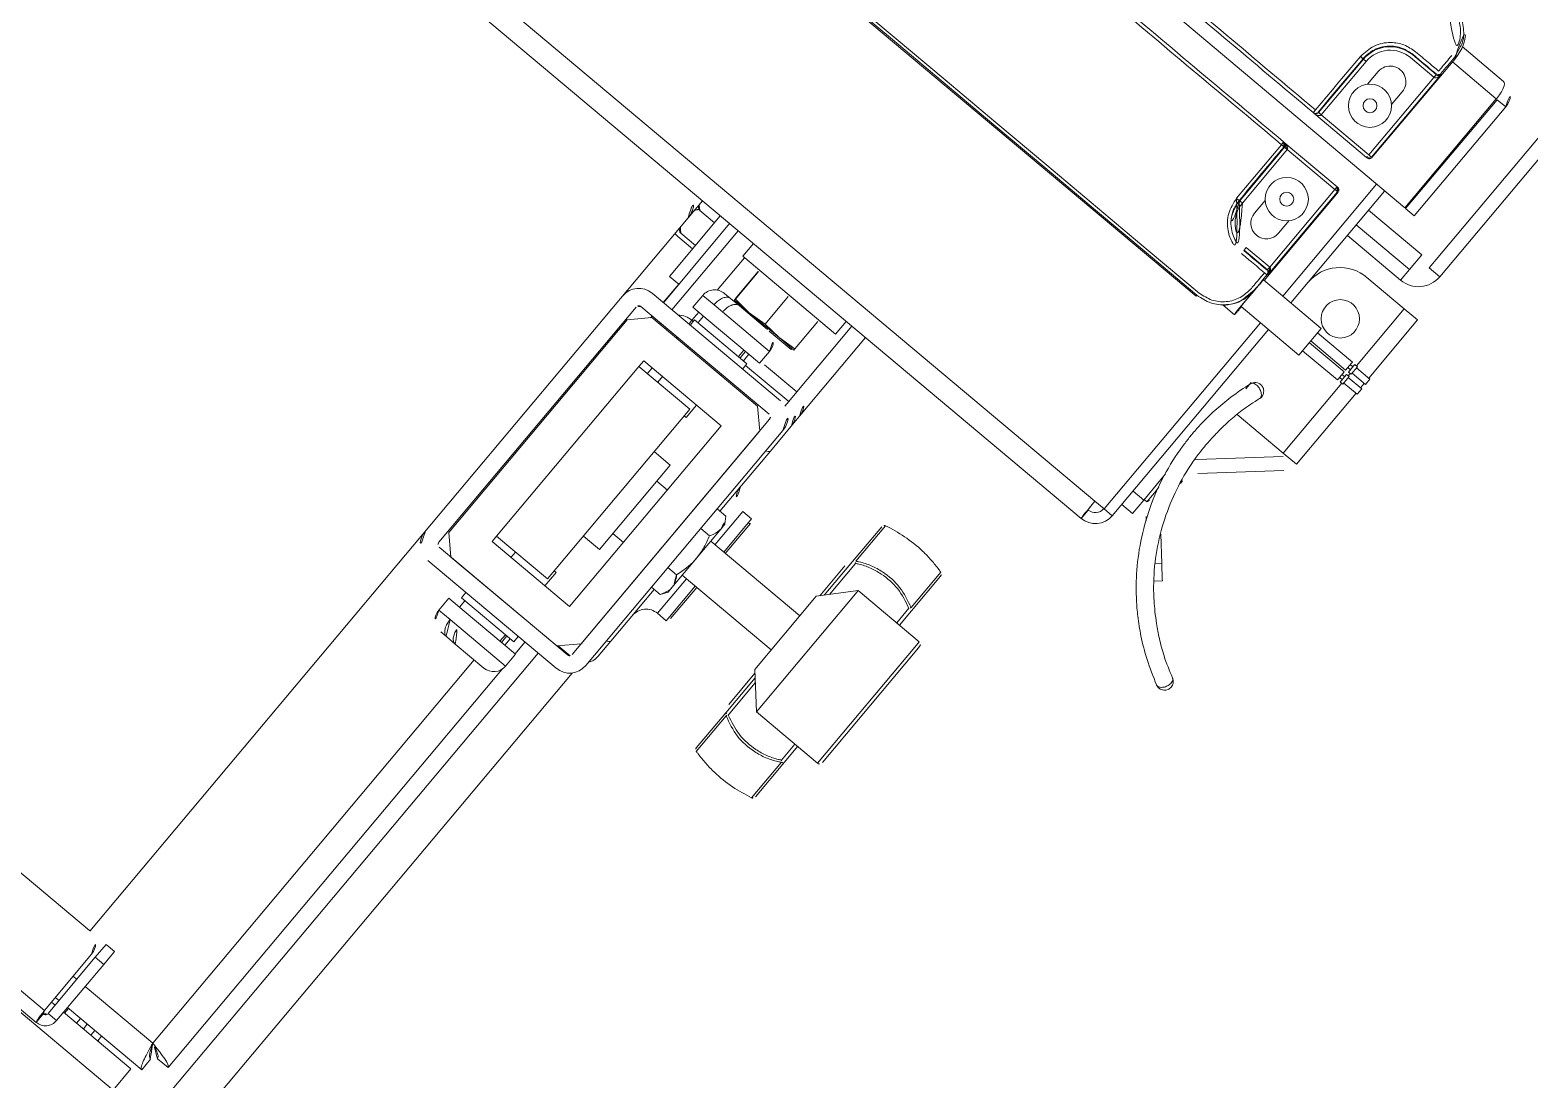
# Model space of a CAD drawing. Header units: metres. Extents: x 822482 to 822767, y 9662202 to 9662512.
# Drawn here: x 822704.9699 to 822705.1849, y 9662406.5909 to 9662406.7413 of the extents above; entities that cross this region are included whole.
import ezdxf

# ---------------------------------------------------------------- set-up
doc = ezdxf.new("R2010")
doc.units = ezdxf.units.M
doc.layers.add('ARQ_NE_EQUIPAMENTOS', color=7, linetype='Continuous')

# ---------------------------------------------------------------- blocks, each defined once
blk = doc.blocks.new('20006_ARQ_1400_3PV$0$QSR-005')
at = {"color": 0, "linetype": 'Continuous', "lineweight": 15}
for p, q in [((0.4194, -0.11948), (0.4194, -0.00556)), ((0.42496, -0.00556), (0.42496, -0.11855)), ((0.43139, -0.03541), (0.43139, -0.03144)), ((0.45717, -0.03144), (0.43139, -0.03144)), ((0.44607, -0.03176), (0.77305, -0.03176)), ((0.44607, -0.03335), (0.44607, -0.03176)), ((0.44399, -0.03385), (0.44557, -0.03385)), ((0.44399, -0.03385), (0.44399, -0.04436)), ((0.44557, -0.03385), (0.44557, -0.04436)), ((0.44628, -0.03385), (0.77284, -0.03385)), ((0.44628, -0.03385), (0.44628, -0.04436)), ((0.43011, -0.03628), (0.44399, -0.03628)), ((0.43011, -0.03628), (0.43011, -0.03826)), ((0.44399, -0.03541), (0.43139, -0.03541)), ((0.43762, -0.03541), (0.43762, -0.03628)), ((0.43888, -0.03541), (0.43888, -0.03628)), ((0.4403, -0.03541), (0.4403, -0.03628)), ((0.44157, -0.03541), (0.44157, -0.03628)), ((0.44382, -0.03541), (0.44382, -0.03628)), ((0.44628, -0.03541), (0.44557, -0.03541)), ((0.44557, -0.03628), (0.44628, -0.03628)), ((0.42742, -0.03896), (0.42742, -0.11347)), ((0.42742, -0.03896), (0.4294, -0.03896)), ((0.43138, -0.04024), (0.43138, -0.11191)), ((0.44399, -0.04024), (0.43138, -0.04024)), ((0.44628, -0.04024), (0.44557, -0.04024)), ((0.44399, -0.04436), (0.44557, -0.04436)), ((0.44399, -0.04675), (0.44399, -0.04436)), ((0.44557, -0.04436), (0.44557, -0.04675)), ((0.44557, -0.04675), (0.44399, -0.04675)), ((0.44857, -0.18015), (0.44857, -0.04674)), ((0.44867, -0.04675), (0.77045, -0.04675)), ((0.42954, -0.11191), (0.43489, -0.11191)), ((0.4365, -0.11191), (0.43489, -0.11191)), ((0.4365, -0.11191), (0.43761, -0.11191)), ((0.42733, -0.11412), (0.42733, -0.11635)), ((0.42733, -0.11412), (0.43611, -0.11412)), ((0.43611, -0.11412), (0.43771, -0.11412)), ((0.43771, -0.11412), (0.43982, -0.11412)), ((0.43982, -0.11635), (0.43982, -0.11412)), ((0.42733, -0.11635), (0.43695, -0.11635)), ((0.42742, -0.11635), (0.42742, -0.11855)), ((0.42867, -0.11755), (0.42867, -0.11855)), ((0.42867, -0.11755), (0.43848, -0.11755)), ((0.42934, -0.11635), (0.42934, -0.11755)), ((0.42996, -0.11755), (0.42996, -0.11635)), ((0.43025, -0.11755), (0.43025, -0.11635)), ((0.43695, -0.11635), (0.43982, -0.11635)), ((0.43782, -0.11755), (0.43782, -0.11635)), ((0.43848, -0.11855), (0.43848, -0.11755)), ((0.42158, -0.11855), (0.44557, -0.11855)), ((0.3882, -0.12232), (0.3882, -0.12897)), ((0.39854, -0.12897), (0.39854, -0.12232)), ((0.41858, -0.16555), (0.41858, -0.12155)), ((0.42358, -0.12105), (0.42108, -0.12355)), ((0.42108, -0.16555), (0.42108, -0.12155)), ((0.42122, -0.1212), (0.42343, -0.1212)), ((0.42158, -0.12105), (0.44557, -0.12105)), ((0.42358, -0.12105), (0.44337, -0.12105)), ((0.44587, -0.12355), (0.44337, -0.12105)), ((0.44607, -0.12155), (0.44607, -0.16555)), ((0.38787, -0.12928), (0.38787, -0.12278)), ((0.39887, -0.12278), (0.39887, -0.12928)), ((0.41806, -0.12657), (0.41806, -0.12374)), ((0.42108, -0.16335), (0.42108, -0.12355)), ((0.44587, -0.12355), (0.44587, -0.16335)), ((0.41806, -0.13622), (0.41806, -0.12657)), ((0.42578, -0.16035), (0.42578, -0.12655)), ((0.42578, -0.12655), (0.44028, -0.12655)), ((0.4304, -0.12655), (0.4304, -0.12905)), ((0.43675, -0.12755), (0.43675, -0.12655)), ((0.44028, -0.12655), (0.44028, -0.12755)), ((0.43076, -0.1593), (0.43076, -0.12755)), ((0.43076, -0.12755), (0.44028, -0.12755)), ((0.44028, -0.1593), (0.44028, -0.12755)), ((0.38787, -0.1322), (0.38787, -0.12928)), ((0.38837, -0.12924), (0.38837, -0.1322)), ((0.39837, -0.13528), (0.39837, -0.12924)), ((0.39887, -0.12928), (0.39887, -0.13583)), ((0.39931, -0.13047), (0.39931, -0.13632)), ((0.4304, -0.12905), (0.43076, -0.12905)), ((0.38366, -0.1538), (0.38366, -0.1327)), ((0.39556, -0.1322), (0.38416, -0.1322)), ((0.38416, -0.15428), (0.38416, -0.1322)), ((0.39966, -0.1367), (0.39556, -0.1322)), ((0.39556, -0.15428), (0.39556, -0.1322)), ((0.41358, -0.14038), (0.41358, -0.13454)), ((0.41552, -0.1339), (0.41387, -0.1339)), ((0.41387, -0.14038), (0.41387, -0.1339)), ((0.41552, -0.14038), (0.41552, -0.1339)), ((0.39966, -0.15002), (0.39966, -0.1367)), ((0.41694, -0.13622), (0.4163, -0.1372)), ((0.4163, -0.1372), (0.4163, -0.13805)), ((0.41694, -0.13622), (0.41858, -0.13622)), ((0.43076, -0.13555), (0.42776, -0.13555)), ((0.42776, -0.15135), (0.42776, -0.13555)), ((0.4163, -0.13805), (0.4163, -0.14355)), ((0.42776, -0.13855), (0.42578, -0.13855)), ((0.4163, -0.14038), (0.39966, -0.14038)), ((0.41694, -0.13988), (0.41858, -0.13988)), ((0.4163, -0.14355), (0.4163, -0.14905)), ((0.39966, -0.14673), (0.4163, -0.14673)), ((0.41358, -0.15231), (0.41358, -0.14673)), ((0.41387, -0.15295), (0.41387, -0.14673)), ((0.41552, -0.15295), (0.41552, -0.14673)), ((0.41694, -0.14722), (0.41858, -0.14722)), ((0.39556, -0.1549), (0.39966, -0.1504)), ((0.39966, -0.1504), (0.39966, -0.15002)), ((0.4163, -0.14905), (0.4163, -0.1499)), ((0.4163, -0.1499), (0.41694, -0.15088)), ((0.42578, -0.14835), (0.42776, -0.14835)), ((0.39837, -0.15762), (0.39837, -0.15182)), ((0.39887, -0.15127), (0.39887, -0.15757)), ((0.39931, -0.15078), (0.39931, -0.15638)), ((0.41694, -0.15088), (0.41858, -0.15088)), ((0.41806, -0.16212), (0.41806, -0.15088)), ((0.42776, -0.15135), (0.43076, -0.15135)), ((0.38366, -0.1544), (0.38366, -0.1538)), ((0.38416, -0.1549), (0.38416, -0.15428)), ((0.39556, -0.1549), (0.39556, -0.15428)), ((0.41387, -0.15295), (0.41552, -0.15295)), ((0.38416, -0.1549), (0.39556, -0.1549)), ((0.38787, -0.15757), (0.38787, -0.1549)), ((0.38837, -0.1549), (0.38837, -0.15762)), ((0.38787, -0.16407), (0.38787, -0.15757)), ((0.3882, -0.15789), (0.3882, -0.16453)), ((0.39854, -0.16453), (0.39854, -0.15789)), ((0.39887, -0.15757), (0.39887, -0.16407)), ((0.4304, -0.15805), (0.4304, -0.16035)), ((0.43076, -0.15805), (0.4304, -0.15805)), ((0.44028, -0.16035), (0.42578, -0.16035)), ((0.43076, -0.1593), (0.44028, -0.1593)), ((0.43675, -0.16035), (0.43675, -0.1593)), ((0.43871, -0.16035), (0.43871, -0.1593)), ((0.44028, -0.1593), (0.44028, -0.16035)), ((0.41806, -0.16679), (0.41806, -0.16212)), ((0.42108, -0.16335), (0.42358, -0.16585)), ((0.44337, -0.16585), (0.44587, -0.16335)), ((0.41806, -0.16862), (0.41806, -0.16679)), ((0.44557, -0.16605), (0.42158, -0.16605)), ((0.44337, -0.16585), (0.42358, -0.16585)), ((0.4304, -0.16585), (0.4304, -0.16605)), ((0.43675, -0.16605), (0.43675, -0.16585)), ((0.43871, -0.16605), (0.43871, -0.16585)), ((0.44188, -0.16585), (0.44188, -0.16605)), ((0.44347, -0.16575), (0.44347, -0.16605)), ((0.4435, -0.16605), (0.4435, -0.16572)), ((0.41806, -0.18333), (0.41806, -0.16862)), ((0.4206, -0.16838), (0.4206, -0.16924)), ((0.4206, -0.16924), (0.4206, -0.17107)), ((0.42867, -0.16924), (0.4206, -0.16924)), ((0.44557, -0.16855), (0.42158, -0.16855)), ((0.42867, -0.16855), (0.42867, -0.16955)), ((0.43848, -0.16955), (0.42867, -0.16955)), ((0.42934, -0.16955), (0.42934, -0.17075)), ((0.42996, -0.16955), (0.42996, -0.17075)), ((0.43025, -0.16955), (0.43025, -0.17075)), ((0.43782, -0.17075), (0.43782, -0.16955)), ((0.43848, -0.16955), (0.43848, -0.16855)), ((0.43871, -0.16924), (0.43848, -0.16924)), ((0.43871, -0.16924), (0.43871, -0.16855)), ((0.43871, -0.17075), (0.43871, -0.16924)), ((0.44188, -0.16855), (0.44188, -0.18333)), ((0.44347, -0.17446), (0.44347, -0.16855)), ((0.4435, -0.172), (0.4435, -0.16855)), ((0.42664, -0.17107), (0.4206, -0.17107)), ((0.4206, -0.17107), (0.4206, -0.18333)), ((0.42733, -0.17075), (0.42733, -0.17298)), ((0.43695, -0.17075), (0.42733, -0.17075)), ((0.43982, -0.17075), (0.43695, -0.17075)), ((0.43982, -0.17298), (0.43982, -0.17075)), ((0.44522, -0.172), (0.44347, -0.172)), ((0.44522, -0.172), (0.44522, -0.18333)), ((0.43611, -0.17298), (0.42733, -0.17298)), ((0.43771, -0.17298), (0.43611, -0.17298)), ((0.43982, -0.17298), (0.43771, -0.17298)), ((0.42478, -0.17559), (0.42755, -0.17536)), ((0.42478, -0.17559), (0.42479, -0.17536)), ((0.42478, -0.17559), (0.42478, -0.18072)), ((0.42755, -0.17536), (0.42479, -0.17536)), ((0.42514, -0.17517), (0.42514, -0.17536)), ((0.42922, -0.17517), (0.42514, -0.17517)), ((0.42755, -0.17536), (0.43032, -0.17559)), ((0.43311, -0.17536), (0.42755, -0.17536)), ((0.43489, -0.17519), (0.42954, -0.17519)), ((0.43032, -0.17559), (0.43311, -0.17536)), ((0.43032, -0.17559), (0.43032, -0.18072)), ((0.43311, -0.17536), (0.43589, -0.17559)), ((0.4359, -0.17536), (0.43311, -0.17536)), ((0.43489, -0.17519), (0.4365, -0.17519)), ((0.43555, -0.17536), (0.43555, -0.17519)), ((0.43589, -0.17559), (0.4359, -0.17536)), ((0.43589, -0.17559), (0.43589, -0.18072)), ((0.43592, -0.17559), (0.43592, -0.18072)), ((0.43761, -0.17519), (0.4365, -0.17519)), ((0.43871, -0.18095), (0.43871, -0.1749)), ((0.44347, -0.17446), (0.44347, -0.18333)), ((0.44797, -0.17713), (0.44522, -0.17713)), ((0.44797, -0.17778), (0.44522, -0.17778)), ((0.44857, -0.18333), (0.44857, -0.18015)), ((0.42168, -0.18095), (0.42168, -0.18333)), ((0.42168, -0.18095), (0.43902, -0.18095)), ((0.42479, -0.18095), (0.42479, -0.18095)), ((0.4359, -0.18095), (0.4359, -0.18095)), ((0.43902, -0.18333), (0.43902, -0.18095)), ((0.44797, -0.18204), (0.44522, -0.18204)), ((0.36305, -0.18397), (0.36393, -0.18319)), ((0.83334, -0.18333), (0.37773, -0.18333)), ((0.37773, -0.18333), (0.37773, -0.18492)), ((0.36542, -0.18521), (0.36473, -0.18583)), ((0.36473, -0.18583), (0.36755, -0.18897)), ((0.37606, -0.18651), (0.37455, -0.18651)), ((0.37455, -0.18651), (0.37455, -0.22133)), ((0.37606, -0.18651), (0.37606, -0.22133)), ((0.3778, -0.18651), (0.37606, -0.18651)), ((0.3778, -0.18651), (0.83327, -0.18651)), ((0.37077, -0.18957), (0.37035, -0.18909)), ((0.37255, -0.18863), (0.37455, -0.18863)), ((0.37255, -0.19113), (0.37255, -0.18863)), ((0.37255, -0.19123), (0.37205, -0.19123)), ((0.37205, -0.19123), (0.37205, -0.19291)), ((0.37255, -0.19113), (0.37255, -0.196)), ((0.37455, -0.19113), (0.37255, -0.19113)), ((0.37205, -0.19394), (0.37205, -0.19291)), ((0.37005, -0.19633), (0.37005, -0.19679)), ((0.36906, -0.19903), (0.35988, -0.20727)), ((0.36122, -0.20876), (0.3704, -0.20051)), ((0.3704, -0.20051), (0.37074, -0.20017)), ((0.35906, -0.22241), (0.35906, -0.20913)), ((0.35906, -0.20913), (0.36155, -0.20913)), ((0.36155, -0.20913), (0.37017, -0.20913)), ((0.36155, -0.20913), (0.36155, -0.22221)), ((0.37156, -0.21273), (0.37156, -0.21393)), ((0.38555, -0.21833), (0.46155, -0.21833)), ((0.38555, -0.21851), (0.38555, -0.21833)), ((0.37966, -0.22133), (0.36885, -0.22133)), ((0.36885, -0.22633), (0.36885, -0.22133)), ((0.38175, -0.21983), (0.37966, -0.21983)), ((0.36135, -0.22241), (0.35885, -0.22241)), ((0.35885, -0.22341), (0.35885, -0.22241)), ((0.35885, -0.22341), (0.36135, -0.22341)), ((0.35906, -0.22425), (0.35906, -0.22341)), ((0.36185, -0.22221), (0.36135, -0.22221)), ((0.36135, -0.22361), (0.36135, -0.22221)), ((0.36185, -0.22221), (0.36185, -0.22242)), ((0.36185, -0.22242), (0.36185, -0.22361)), ((0.36235, -0.22263), (0.36185, -0.22263)), ((0.36185, -0.22319), (0.36235, -0.22319)), ((0.36885, -0.22216), (0.36235, -0.22216)), ((0.36235, -0.22238), (0.36235, -0.22216)), ((0.36235, -0.22366), (0.36235, -0.22238)), ((0.37974, -0.22433), (0.38, -0.22301)), ((0.36135, -0.22425), (0.35885, -0.22425)), ((0.35885, -0.22525), (0.35885, -0.22425)), ((0.35885, -0.22525), (0.36135, -0.22525)), ((0.35906, -0.23613), (0.35906, -0.22525)), ((0.36135, -0.22361), (0.36185, -0.22361)), ((0.36185, -0.22405), (0.36135, -0.22405)), ((0.36135, -0.22545), (0.36135, -0.22405)), ((0.36135, -0.22545), (0.36185, -0.22545)), ((0.36155, -0.22361), (0.36155, -0.22405)), ((0.36155, -0.22545), (0.36155, -0.23613)), ((0.36185, -0.22405), (0.36185, -0.22524)), ((0.36235, -0.22447), (0.36185, -0.22447)), ((0.36185, -0.22503), (0.36235, -0.22503)), ((0.36185, -0.22524), (0.36185, -0.22545)), ((0.36235, -0.22366), (0.36885, -0.22366)), ((0.36885, -0.224), (0.36235, -0.224)), ((0.36235, -0.22528), (0.36235, -0.224)), ((0.36235, -0.2255), (0.36235, -0.22528)), ((0.36235, -0.2255), (0.36885, -0.2255)), ((0.37973, -0.22433), (0.37974, -0.22433)), ((0.36885, -0.22633), (0.37966, -0.22633)), ((0.37455, -0.22633), (0.37455, -0.24724)), ((0.37606, -0.22633), (0.37606, -0.24725)), ((0.37955, -0.24283), (0.37955, -0.22633)), ((0.37965, -0.22734), (0.37974, -0.22724)), ((0.37965, -0.22734), (0.37965, -0.24283)), ((0.37974, -0.22724), (0.37975, -0.2273)), ((0.38024, -0.22774), (0.38017, -0.22782)), ((0.38455, -0.22782), (0.38017, -0.22782)), ((0.38022, -0.22721), (0.38022, -0.22723)), ((0.38455, -0.22774), (0.38455, -0.22782)), ((0.38455, -0.22782), (0.38455, -0.22832)), ((0.38015, -0.22832), (0.38455, -0.22832)), ((0.38015, -0.24283), (0.38015, -0.22832)), ((0.3823, -0.2352), (0.3823, -0.23283)), ((0.3868, -0.23283), (0.3868, -0.2352)), ((0.38906, -0.23283), (0.38906, -0.24283)), ((0.38906, -0.23283), (0.38956, -0.23283)), ((0.38956, -0.24283), (0.38956, -0.23283)), ((0.38956, -0.23283), (0.38965, -0.23283)), ((0.39014, -0.2328), (0.39014, -0.24283)), ((0.36155, -0.23613), (0.35906, -0.23613)), ((0.36155, -0.23613), (0.36855, -0.23613)), ((0.36459, -0.24093), (0.36459, -0.23893)), ((0.36459, -0.23893), (0.37455, -0.23893)), ((0.36259, -0.24293), (0.36059, -0.24293)), ((0.36059, -0.24293), (0.36059, -0.33442)), ((0.36259, -0.24293), (0.36259, -0.33442)), ((0.36459, -0.24364), (0.36459, -0.24093)), ((0.36459, -0.24093), (0.37455, -0.24093)), ((0.37965, -0.24283), (0.37955, -0.24283)), ((0.37968, -0.24283), (0.37965, -0.24283)), ((0.38015, -0.24283), (0.37968, -0.24283)), ((0.38906, -0.24283), (0.38015, -0.24283)), ((0.38015, -0.24329), (0.38015, -0.24283)), ((0.38966, -0.24283), (0.38956, -0.24283)), ((0.37455, -0.24364), (0.36459, -0.24364)), ((0.38015, -0.24333), (0.38005, -0.24333)), ((0.38015, -0.24333), (0.38015, -0.24329)), ((0.38015, -0.24333), (0.39004, -0.24333)), ((0.39016, -0.24333), (0.39004, -0.24333)), ((0.39015, -0.24329), (0.39016, -0.24333)), ((0.36903, -0.24723), (0.36899, -0.26764)), ((0.36903, -0.24723), (0.37062, -0.24724)), ((0.37062, -0.24724), (0.37058, -0.26764)), ((0.37076, -0.26764), (0.37079, -0.24724)), ((0.83422, -0.24806), (0.37079, -0.24724)), ((0.37952, -0.24925), (0.37962, -0.24925)), ((0.38951, -0.24927), (0.37962, -0.24925)), ((0.38951, -0.24927), (0.38962, -0.24927)), ((0.37899, -0.26825), (0.37902, -0.24975)), ((0.37902, -0.24975), (0.37912, -0.24975)), ((0.37912, -0.24975), (0.37909, -0.26524)), ((0.37959, -0.26426), (0.37962, -0.24975)), ((0.37962, -0.24975), (0.38853, -0.24977)), ((0.38853, -0.24977), (0.38851, -0.25977)), ((0.38901, -0.25977), (0.38903, -0.24977)), ((0.38903, -0.24977), (0.38912, -0.24977)), ((0.38175, -0.25975), (0.38176, -0.25739)), ((0.38626, -0.25739), (0.38625, -0.25976)), ((0.3891, -0.25977), (0.38901, -0.25977)), ((0.38399, -0.26427), (0.37961, -0.26426)), ((0.37918, -0.26533), (0.37909, -0.26524)), ((0.37961, -0.26476), (0.38399, -0.26477)), ((0.37961, -0.26476), (0.37968, -0.26484)), ((0.38399, -0.26477), (0.38399, -0.26485)), ((0.36899, -0.26764), (0.37058, -0.26764)), ((0.37899, -0.26766), (0.37076, -0.26764)), ((0.37917, -0.26825), (0.37899, -0.26825)), ((0.37944, -0.26959), (0.37917, -0.26825)), ((0.37933, -0.27025), (0.37157, -0.27024))]:
    blk.add_line(p, q, dxfattribs=at)
at = {"color": 0, "linetype": 'Continuous', "lineweight": 15, "flags": 128}
for points in [[(0.41806, -0.12657), (0.41811, -0.12644), (0.41825, -0.12631), (0.41849, -0.1262), (0.41858, -0.12617)], [(0.41806, -0.16212), (0.41811, -0.16199), (0.41825, -0.16187), (0.41849, -0.16176), (0.41858, -0.16172)], [(0.36473, -0.18583), (0.3644, -0.18547), (0.36409, -0.18512), (0.3638, -0.1848), (0.36354, -0.18451), (0.36334, -0.18428), (0.36318, -0.18411), (0.36309, -0.18401), (0.36305, -0.18397)], [(0.37205, -0.19123), (0.37195, -0.19148), (0.37189, -0.19165)], [(0.36915, -0.213), (0.3691, -0.21333), (0.3691, -0.21337)], [(0.37135, -0.21408), (0.37151, -0.21381), (0.37156, -0.21365)], [(0.38551, -0.21895), (0.38551, -0.21895), (0.38551, -0.21895), (0.38552, -0.21895), (0.38552, -0.21895), (0.38552, -0.21895), (0.38553, -0.21895), (0.38553, -0.21895), (0.38553, -0.21895)], [(0.46156, -0.21895), (0.45206, -0.21895), (0.44256, -0.21896), (0.43306, -0.21896), (0.42355, -0.21896), (0.41404, -0.21896), (0.40454, -0.21896), (0.39503, -0.21895), (0.38553, -0.21895)], [(0.38555, -0.21851), (0.39505, -0.21852), (0.40455, -0.21852), (0.41405, -0.21852), (0.42355, -0.21852), (0.43305, -0.21852), (0.44255, -0.21852), (0.45205, -0.21852), (0.46155, -0.21851)], [(0.37974, -0.22724), (0.37974, -0.22688), (0.37974, -0.22651), (0.37974, -0.22615), (0.37974, -0.22579), (0.37974, -0.22542), (0.37974, -0.22506), (0.37974, -0.22469), (0.37974, -0.22433)], [(0.37979, -0.22745), (0.37983, -0.22752), (0.37987, -0.22757)], [(0.38455, -0.22774), (0.38401, -0.22774), (0.38348, -0.22774), (0.38294, -0.22774), (0.3824, -0.22774), (0.38186, -0.22774), (0.38132, -0.22774), (0.38078, -0.22774), (0.38024, -0.22774)], [(0.37912, -0.24975), (0.37913, -0.24975), (0.37916, -0.24975), (0.3792, -0.24975), (0.37927, -0.24975), (0.37934, -0.24975), (0.37943, -0.24975), (0.37952, -0.24975), (0.37962, -0.24975)], [(0.3891, -0.25977), (0.3891, -0.25852), (0.38911, -0.25727), (0.38911, -0.25602), (0.38911, -0.25477), (0.38912, -0.25352), (0.38912, -0.25227), (0.38912, -0.25102), (0.38912, -0.24977)], [(0.38961, -0.24977), (0.3896, -0.25102), (0.3896, -0.25228), (0.3896, -0.25353), (0.3896, -0.25478), (0.38959, -0.25604), (0.38959, -0.25729), (0.38959, -0.25854), (0.38959, -0.25979)], [(0.38901, -0.25977), (0.389, -0.25977), (0.38897, -0.25977), (0.38892, -0.25977), (0.38886, -0.25977), (0.38879, -0.25977), (0.3887, -0.25977), (0.38861, -0.25977), (0.38851, -0.25977)], [(0.37917, -0.26825), (0.37918, -0.26788), (0.37918, -0.26752), (0.37918, -0.26716), (0.37918, -0.26679), (0.37918, -0.26643), (0.37918, -0.26606), (0.37918, -0.2657), (0.37918, -0.26533)], [(0.37968, -0.26484), (0.38022, -0.26484), (0.38076, -0.26484), (0.3813, -0.26484), (0.38184, -0.26484), (0.38238, -0.26484), (0.38292, -0.26484), (0.38345, -0.26485), (0.38399, -0.26485)]]:
    blk.add_lwpolyline(points, dxfattribs=at)
at = {"color": 0, "linetype": 'Continuous', "lineweight": 15}
for centre, radius in [((0.36765, -0.22913), 0.00275), ((0.38455, -0.23733), 0.0031), ((0.38455, -0.23733), 0.001), ((0.38401, -0.25526), 0.0031), ((0.38401, -0.25526), 0.001)]:
    blk.add_circle(centre, radius, dxfattribs=at)
for centre, radius, start, end in [((0.44867, -0.04436), 0.00238, 180, 270), ((0.42954, -0.11412), 0.00221, 90, 180), ((0.43761, -0.11412), 0.00221, 0, 90), ((0.42158, -0.12155), 0.003, 90, 180), ((0.44557, -0.12155), 0.003, 0, 90), ((0.38837, -0.12278), 0.0005, 104.4162, 180), ((0.38836, -0.12279), 0.000489, 109.2543, 179.7097), ((0.39837, -0.12278), 0.0005, 0, 75.5838), ((0.39838, -0.12279), 0.000489, 0.2903, 70.7457), ((0.4206, -0.12374), 0.00254, 142.6813, 180), ((0.42158, -0.12155), 0.0005, 90, 180), ((0.44557, -0.12155), 0.0005, 0, 90), ((0.38824, -0.12934), 0.000373, 96.3778, 171.293), ((0.38155, -0.1334), 0.00799, 31.3824, 33.6778), ((0.40519, -0.1334), 0.00799, 146.3222, 148.6176), ((0.3985, -0.12934), 0.000373, 8.707, 83.6222), ((0.39849, -0.13066), 0.00144, 74.8292, 94.9606), ((0.38416, -0.1327), 0.0005, 90, 180), ((0.41552, -0.13136), 0.00254, 270, 0), ((0.41337, -0.13499), 0.0005, 0, 64.6085), ((0.41337, -0.15186), 0.0005, 295.3915, 0), ((0.38416, -0.1544), 0.0005, 180, 270), ((0.41552, -0.15549), 0.00254, 0, 90), ((0.38155, -0.15345), 0.00799, 326.3222, 328.6176), ((0.40519, -0.15345), 0.00799, 211.3824, 213.6778), ((0.38837, -0.16407), 0.0005, 180, 255.5838), ((0.38836, -0.16406), 0.000489, 180.2903, 250.7457), ((0.39837, -0.16407), 0.0005, 284.4162, 0), ((0.39838, -0.16406), 0.000489, 289.2543, 359.7097), ((0.42158, -0.16555), 0.003, 180, 270), ((0.42158, -0.16555), 0.0005, 180, 270), ((0.44557, -0.16555), 0.0005, 270, 0), ((0.44557, -0.16555), 0.003, 270, 360), ((0.42055, -0.16674), 0.0025, 181.0029, 270.9856), ((0.42055, -0.16858), 0.0025, 181.0022, 270.9863), ((0.43871, -0.166), 0.00324, 269.8657, 308.189), ((0.42954, -0.17298), 0.00221, 180, 270), ((0.43761, -0.17298), 0.00221, 270, 0), ((0.45175, -0.18015), 0.00318, 180, 270), ((0.37773, -0.18651), 0.00317, 90, 180), ((0.37773, -0.18651), 0.00159, 90, 180), ((0.38024, -0.22724), 0.000503, 221.5993, 269.8483), ((0.38455, -0.23283), 0.00501, 360, 90), ((0.38455, -0.23283), 0.00451, 360, 90.0074), ((0.36855, -0.23013), 0.006, 270, 0), ((0.38455, -0.23283), 0.00225, 0, 180), ((-7.76046, -0.24171), 8.15012, 359.992174, 0.062468), ((0.36459, -0.24293), 0.004, 89.9952, 179.9937), ((0.37962, -0.24976), 0.000506, 90.169, 136.8871), ((0.45752, -0.24965), 0.07791, 179.7069, 180.0746), ((0.38962, -0.24977), 0.000499, 89.8485, 137.2543), ((0.37962, -0.24975), 0.000504, 137.3846, 179.7443), ((0.38962, -0.24977), 0.000499, 137.1803, 179.952), ((0.384, -0.25976), 0.00225, 179.8983, 359.8983), ((0.384, -0.25976), 0.00501, 269.8983, 359.8983), ((0.384, -0.25976), 0.00451, 269.8983, 359.8983), ((0.53509, -0.26481), 0.15548, 179.7986, 179.9828), ((0.37158, -0.26765), 0.00259, 179.8983, 269.8983), ((0.38499, -0.26826), 0.006, 179.8983, 269.8983)]:
    blk.add_arc(centre, radius, start, end, dxfattribs=at)
for centre, major_axis, ratio, start_param, end_param in [((0.37773, -0.18651), (0, 0.00317), 0.022278, 4.712389, 6.283185), ((0.37773, -0.18651), (0, 0.00159), 0.044556, 4.712389, 6.283185), ((0.37966, -0.22383), (0, 0.004), 0.017455, 4.587065, 6.283187), ((0.37966, -0.22383), (0, 0.0025), 0.017455, 4.712389, 6.283185), ((0.37966, -0.22383), (0, 0.0025), 0.017455, 3.141593, 4.712389), ((0.37158, -0.26765), (0, 0.00259), 0.317847, 1.570796, 3.141593)]:
    blk.add_ellipse(centre, major_axis=major_axis, ratio=ratio, start_param=start_param, end_param=end_param, dxfattribs=at)
for points, knots in [([(0.44607, -0.03176), (0.4458, -0.03179), (0.44525, -0.03185), (0.44456, -0.03234), (0.44408, -0.03303), (0.44402, -0.03357), (0.44399, -0.03385)], [0, 0, 0, 0, 0.250009, 0.500009, 0.750016, 1, 1, 1, 1]), ([(0.44628, -0.03385), (0.44626, -0.03357), (0.44623, -0.03303), (0.44618, -0.03234), (0.44613, -0.03185), (0.44609, -0.03179), (0.44607, -0.03176)], [0, 0, 0, 0, 0.249991, 0.499991, 0.749996, 1, 1, 1, 1]), ([(0.44607, -0.03335), (0.44601, -0.03335), (0.44588, -0.03337), (0.44571, -0.03348), (0.4456, -0.03365), (0.44558, -0.03378), (0.44557, -0.03385)], [0, 0, 0, 0, 0.24985, 0.499778, 0.749982, 1, 1, 1, 1]), ([(0.44628, -0.03385), (0.44626, -0.03378), (0.44623, -0.03365), (0.44618, -0.03348), (0.44613, -0.03337), (0.44609, -0.03335), (0.44607, -0.03335)], [0, 0, 0, 0, 0.249922, 0.499957, 0.749941, 1, 1, 1, 1]), ([(0.43138, -0.04024), (0.43129, -0.03978), (0.4311, -0.03887), (0.43083, -0.03767), (0.43055, -0.03677), (0.43031, -0.03633), (0.43016, -0.03629), (0.43011, -0.03628)], [0, 0, 0, 0, 0.219147, 0.438315, 0.657495, 0.876661, 1, 1, 1, 1]), ([(0.43138, -0.04024), (0.43128, -0.04), (0.43109, -0.03951), (0.43079, -0.03889), (0.4305, -0.03844), (0.43027, -0.03827), (0.43014, -0.03826), (0.43011, -0.03826)], [0, 0, 0, 0, 0.232208, 0.464426, 0.696564, 0.9287, 1, 1, 1, 1]), ([(0.42742, -0.03896), (0.42748, -0.03907), (0.4276, -0.03928), (0.42852, -0.0396), (0.42983, -0.03992), (0.43086, -0.04013), (0.43138, -0.04024)], [0, 0, 0, 0, 0.250017, 0.500012, 0.750001, 1, 1, 1, 1]), ([(0.4294, -0.03896), (0.42943, -0.03907), (0.42949, -0.03928), (0.42995, -0.0396), (0.43061, -0.03992), (0.43112, -0.04013), (0.43138, -0.04024)], [0, 0, 0, 0, 0.250004, 0.500003, 0.749998, 1, 1, 1, 1]), ([(0.43489, -0.11191), (0.43499, -0.11192), (0.43523, -0.11195), (0.43559, -0.11224), (0.43589, -0.11277), (0.43608, -0.11343), (0.4361, -0.1139), (0.43611, -0.11412)], [0, 0, 0, 0, 0.156282, 0.380349, 0.598106, 0.811735, 1, 1, 1, 1]), ([(0.43771, -0.11412), (0.43771, -0.11405), (0.43771, -0.11374), (0.43763, -0.11319), (0.4374, -0.11257), (0.43707, -0.11212), (0.43675, -0.11193), (0.43656, -0.11191), (0.4365, -0.11191)], [0, 0, 0, 0, 0.057278, 0.267399, 0.477772, 0.689557, 0.904105, 1, 1, 1, 1]), ([(0.39854, -0.12232), (0.39839, -0.12229), (0.39772, -0.12212), (0.39642, -0.12187), (0.39414, -0.12162), (0.39124, -0.12167), (0.38921, -0.12211), (0.3882, -0.12232)], [0, 0, 0, 0, 0.046592, 0.215786, 0.385223, 0.691839, 1, 1, 1, 1]), ([(0.3882, -0.12897), (0.38834, -0.12888), (0.38901, -0.12849), (0.39032, -0.12798), (0.39259, -0.12753), (0.39549, -0.12757), (0.39752, -0.1285), (0.39854, -0.12897)], [0, 0, 0, 0, 0.046591, 0.215786, 0.385223, 0.691839, 1, 1, 1, 1]), ([(0.39837, -0.12924), (0.39738, -0.1288), (0.39541, -0.12794), (0.39262, -0.1279), (0.39042, -0.12832), (0.38916, -0.1288), (0.38851, -0.12916), (0.38837, -0.12924)], [0, 0, 0, 0, 0.307624, 0.615223, 0.784559, 0.953687, 1, 1, 1, 1]), ([(0.4163, -0.13805), (0.4163, -0.138), (0.41631, -0.13738), (0.41664, -0.13677), (0.41694, -0.13622)], [0, 0, 0, 0, 0.0855, 1, 1, 1, 1]), ([(0.41694, -0.13988), (0.41676, -0.13959), (0.4164, -0.13899), (0.41634, -0.13837), (0.4163, -0.13805)], [0, 0, 0, 0, 0.494412, 1, 1, 1, 1]), ([(0.4163, -0.14355), (0.4163, -0.14344), (0.41631, -0.1422), (0.41664, -0.14099), (0.41694, -0.13988)], [0, 0, 0, 0, 0.0854987, 1, 1, 1, 1]), ([(0.41694, -0.14722), (0.41676, -0.14662), (0.4164, -0.14543), (0.41634, -0.14418), (0.4163, -0.14355)], [0, 0, 0, 0, 0.49441, 1, 1, 1, 1]), ([(0.41694, -0.14722), (0.41684, -0.14737), (0.41647, -0.14796), (0.41637, -0.14859), (0.4163, -0.14905)], [0, 0, 0, 0, 0.259388, 1, 1, 1, 1]), ([(0.4163, -0.14905), (0.41631, -0.14923), (0.41635, -0.14985), (0.41669, -0.15045), (0.41694, -0.15088)], [0, 0, 0, 0, 0.285411, 1, 1, 1, 1]), ([(0.39854, -0.15789), (0.39839, -0.15797), (0.39772, -0.15836), (0.39642, -0.15887), (0.39414, -0.15932), (0.39124, -0.15928), (0.38921, -0.15835), (0.3882, -0.15789)], [0, 0, 0, 0, 0.046591, 0.215786, 0.385223, 0.691839, 1, 1, 1, 1]), ([(0.38837, -0.15762), (0.38935, -0.15805), (0.39132, -0.15891), (0.39411, -0.15895), (0.39631, -0.15853), (0.39757, -0.15806), (0.39823, -0.15769), (0.39837, -0.15762)], [0, 0, 0, 0, 0.307625, 0.615222, 0.784558, 0.953686, 1, 1, 1, 1]), ([(0.3882, -0.16453), (0.38834, -0.16456), (0.38901, -0.16473), (0.39032, -0.16498), (0.39259, -0.16523), (0.39549, -0.16518), (0.39752, -0.16475), (0.39854, -0.16453)], [0, 0, 0, 0, 0.0465918, 0.2157854, 0.3852229, 0.6918386, 1, 1, 1, 1]), ([(0.353, -0.17426), (0.353, -0.17425), (0.3529, -0.17421), (0.35273, -0.17409), (0.3525, -0.17384), (0.35234, -0.17352), (0.35229, -0.17314), (0.35233, -0.17283), (0.35244, -0.17255), (0.3526, -0.1723), (0.35286, -0.17207), (0.35316, -0.17194), (0.3535, -0.17187), (0.35374, -0.17189), (0.35393, -0.17194), (0.354, -0.17197), (0.35406, -0.17199), (0.35409, -0.172), (0.3541, -0.17201), (0.35411, -0.17201), (0.35411, -0.17201)], [0, 0, 0, 0, 0.001724, 0.09493, 0.161762, 0.277027, 0.367857, 0.444234, 0.49998, 0.576979, 0.650932, 0.750428, 0.815694, 0.925832, 0.942848, 0.974074, 0.988046, 0.9945, 0.998274, 1, 1, 1, 1]), ([(0.35411, -0.17201), (0.35411, -0.17201), (0.35411, -0.17201), (0.35406, -0.172), (0.35396, -0.17195), (0.35373, -0.17197), (0.35348, -0.17209), (0.35326, -0.17227), (0.35304, -0.17252), (0.35289, -0.17277), (0.35277, -0.17305), (0.35269, -0.17334), (0.35267, -0.17368), (0.35273, -0.17398), (0.35285, -0.17414), (0.35293, -0.17421), (0.35297, -0.17424), (0.35299, -0.17425), (0.353, -0.17425), (0.353, -0.17425), (0.353, -0.17426), (0.353, -0.17426)], [0, 0, 0, 0, 0.001662, 0.001845, 0.05727, 0.184244, 0.249296, 0.348523, 0.42234, 0.499359, 0.555157, 0.63168, 0.722749, 0.838243, 0.931599, 0.969313, 0.986138, 0.993743, 0.997158, 0.998296, 1, 1, 1, 1]), ([(0.37154, -0.21373), (0.37186, -0.21264), (0.37247, -0.2106), (0.37299, -0.20769), (0.37325, -0.20525), (0.37332, -0.20328), (0.37329, -0.20158), (0.37312, -0.19888), (0.37253, -0.19506), (0.37105, -0.19028), (0.36892, -0.18583), (0.36685, -0.18272), (0.3652, -0.18067), (0.364, -0.17931), (0.36239, -0.17768), (0.36021, -0.17581), (0.35743, -0.1738), (0.35526, -0.17263), (0.35411, -0.17201)], [0, 0, 0, 0, 0.068737, 0.129605, 0.179241, 0.217909, 0.2499, 0.282302, 0.382764, 0.484234, 0.5857, 0.681665, 0.710759, 0.745655, 0.79188, 0.849962, 0.920607, 1, 1, 1, 1]), ([(0.43611, -0.17298), (0.43611, -0.17305), (0.4361, -0.17336), (0.43602, -0.17391), (0.4358, -0.17453), (0.43547, -0.17498), (0.43515, -0.17517), (0.43496, -0.17519), (0.43489, -0.17519)], [0, 0, 0, 0, 0.057287, 0.267409, 0.477776, 0.689566, 0.904046, 1, 1, 1, 1]), ([(0.4365, -0.17519), (0.4366, -0.17518), (0.43683, -0.17515), (0.43719, -0.17486), (0.43749, -0.17433), (0.43768, -0.17367), (0.4377, -0.1732), (0.43771, -0.17298)], [0, 0, 0, 0, 0.156226, 0.380297, 0.598058, 0.811724, 1, 1, 1, 1]), ([(0.353, -0.17426), (0.35401, -0.17478), (0.35577, -0.17569), (0.35799, -0.17727), (0.35967, -0.17865), (0.36101, -0.17987), (0.36213, -0.181), (0.36384, -0.18288), (0.36598, -0.18577), (0.36815, -0.18987), (0.3697, -0.19416), (0.37041, -0.19755), (0.37069, -0.19997), (0.37079, -0.20167), (0.3708, -0.20358), (0.37069, -0.20565), (0.37045, -0.20779), (0.37, -0.21026), (0.36947, -0.21198), (0.36917, -0.21294)], [0, 0, 0, 0, 0.073989, 0.130363, 0.177966, 0.216696, 0.249312, 0.28236, 0.383087, 0.484362, 0.585782, 0.681391, 0.710621, 0.746047, 0.793123, 0.835364, 0.882173, 0.934366, 1, 1, 1, 1]), ([(0.4359, -0.17536), (0.43591, -0.17538), (0.43591, -0.17542), (0.43592, -0.17556), (0.43592, -0.17559)], [0, 0, 0, 0, 0.768039, 1, 1, 1, 1]), ([(0.44797, -0.17713), (0.448, -0.17713), (0.44807, -0.17713), (0.4482, -0.17714), (0.44836, -0.17716), (0.44851, -0.17719), (0.44855, -0.17722), (0.44857, -0.17724)], [0, 0, 0, 0, 0.081688, 0.201015, 0.38022, 0.6698, 1, 1, 1, 1]), ([(0.44797, -0.17778), (0.44801, -0.17778), (0.4481, -0.17779), (0.44825, -0.17786), (0.44841, -0.17803), (0.44855, -0.17827), (0.44857, -0.17846), (0.44857, -0.17855)], [0, 0, 0, 0, 0.119103, 0.23795, 0.432561, 0.76698, 1, 1, 1, 1]), ([(0.44857, -0.18137), (0.44857, -0.18141), (0.44852, -0.18158), (0.44841, -0.1818), (0.44822, -0.18197), (0.44809, -0.18203), (0.448, -0.18204), (0.44797, -0.18204)], [0, 0, 0, 0, 0.110518, 0.571785, 0.739285, 0.907743, 1, 1, 1, 1]), ([(0.44797, -0.18204), (0.44801, -0.18205), (0.4481, -0.18205), (0.44825, -0.18212), (0.44841, -0.18226), (0.44855, -0.18246), (0.44857, -0.18263), (0.44857, -0.1827)], [0, 0, 0, 0, 0.119109, 0.237941, 0.432558, 0.766974, 1, 1, 1, 1]), ([(0.37154, -0.21373), (0.37154, -0.21373), (0.37154, -0.21373), (0.37154, -0.21374), (0.37153, -0.21375), (0.37152, -0.21378), (0.37149, -0.21385), (0.37141, -0.21401), (0.37122, -0.21426), (0.3709, -0.21448), (0.37053, -0.21458), (0.37021, -0.21458), (0.36993, -0.21452), (0.36966, -0.21439), (0.3694, -0.21416), (0.36917, -0.21382), (0.3691, -0.21346), (0.3691, -0.21315), (0.36917, -0.21301), (0.36917, -0.21294), (0.36917, -0.21294), (0.36917, -0.21294)], [0, 0, 0, 0, 0.001683, 0.002916, 0.006356, 0.013807, 0.030162, 0.066835, 0.161778, 0.277649, 0.368654, 0.44521, 0.500076, 0.576983, 0.650816, 0.749777, 0.879186, 0.939283, 0.99819, 0.998328, 1, 1, 1, 1]), ([(0.36917, -0.21294), (0.36917, -0.21294), (0.36915, -0.213), (0.36914, -0.21309), (0.36917, -0.21328), (0.36928, -0.2135), (0.36953, -0.21375), (0.36982, -0.21392), (0.37009, -0.21404), (0.37037, -0.21412), (0.37067, -0.21415), (0.37102, -0.21413), (0.3713, -0.21403), (0.37145, -0.21389), (0.37151, -0.2138), (0.37153, -0.21376), (0.37153, -0.21374), (0.37154, -0.21373), (0.37154, -0.21373), (0.37154, -0.21373), (0.37154, -0.21373)], [0, 0, 0, 0, 0.001697, 0.088553, 0.120652, 0.25021, 0.349431, 0.423375, 0.500395, 0.555321, 0.63167, 0.722416, 0.838115, 0.932904, 0.968942, 0.985297, 0.993, 0.996645, 0.998363, 1, 1, 1, 1]), ([(0.38, -0.22301), (0.38004, -0.2227), (0.3802, -0.22164), (0.38136, -0.22013), (0.38326, -0.21877), (0.38479, -0.2186), (0.38555, -0.21851)], [0, 0, 0, 0, 0.119147, 0.412776, 0.706388, 1, 1, 1, 1]), ([(0.38022, -0.22428), (0.3803, -0.22359), (0.38046, -0.22221), (0.38166, -0.22043), (0.38342, -0.21921), (0.38481, -0.21904), (0.38551, -0.21895)], [0, 0, 0, 0, 0.250035, 0.500028, 0.750052, 1, 1, 1, 1]), ([(0.37966, -0.21983), (0.37966, -0.21985), (0.37965, -0.21988), (0.37964, -0.22016), (0.37962, -0.22059), (0.37961, -0.221), (0.37961, -0.22128), (0.37961, -0.22133)], [0, 0, 0, 0, 0.237441, 0.474953, 0.712393, 0.949858, 1, 1, 1, 1]), ([(0.37973, -0.22433), (0.37976, -0.22393), (0.37981, -0.22314), (0.38017, -0.22203), (0.3807, -0.22103), (0.38127, -0.22031), (0.3817, -0.2199), (0.38174, -0.21985), (0.38175, -0.21983)], [0, 0, 0, 0, 0.165404, 0.330364, 0.507112, 0.718164, 0.874243, 1, 1, 1, 1]), ([(0.38022, -0.22428), (0.38022, -0.22483), (0.38022, -0.2258), (0.38022, -0.22678), (0.38022, -0.22721)], [0, 0, 0, 0, 0.559998, 1, 1, 1, 1]), ([(0.38017, -0.22782), (0.38014, -0.22782), (0.38008, -0.22782), (0.37999, -0.22779), (0.37986, -0.22773), (0.37969, -0.22758), (0.37967, -0.22743), (0.37965, -0.22734)], [0, 0, 0, 0, 0.061827, 0.125805, 0.250963, 0.500649, 1, 1, 1, 1]), ([(0.38015, -0.22832), (0.38012, -0.22832), (0.38007, -0.22831), (0.37997, -0.22826), (0.37985, -0.22813), (0.37969, -0.22782), (0.37967, -0.22753), (0.37965, -0.22734)], [0, 0, 0, 0, 0.059939, 0.125624, 0.250882, 0.500728, 1, 1, 1, 1]), ([(0.38022, -0.22721), (0.38016, -0.22721), (0.38003, -0.22721), (0.37988, -0.22722), (0.37977, -0.22723), (0.37975, -0.22724), (0.37974, -0.22724)], [0, 0, 0, 0, 0.249976, 0.50009, 0.750135, 1, 1, 1, 1]), ([(0.37975, -0.22724), (0.37975, -0.22724), (0.37975, -0.22729), (0.37976, -0.22736), (0.37979, -0.22746), (0.37983, -0.22753), (0.37986, -0.22757), (0.37987, -0.22757)], [0, 0, 0, 0, 0.056927, 0.340339, 0.625275, 0.911238, 1, 1, 1, 1]), ([(0.38015, -0.22832), (0.38015, -0.22826), (0.38015, -0.22817), (0.38016, -0.22805), (0.38016, -0.22797), (0.38016, -0.2279), (0.38016, -0.22784), (0.38016, -0.22783), (0.38017, -0.22782)], [0, 0, 0, 0, 0.229443, 0.359677, 0.500014, 0.640098, 0.770309, 1, 1, 1, 1]), ([(0.38022, -0.22721), (0.38103, -0.2272), (0.38246, -0.2272), (0.3839, -0.2272), (0.38453, -0.2272)], [0, 0, 0, 0, 0.559964, 1, 1, 1, 1]), ([(0.39014, -0.2328), (0.39003, -0.23198), (0.38982, -0.23034), (0.38832, -0.2285), (0.38647, -0.2274), (0.38518, -0.22727), (0.38453, -0.2272)], [0, 0, 0, 0, 0.279645, 0.559282, 0.779652, 1, 1, 1, 1]), ([(0.38965, -0.23283), (0.3896, -0.23231), (0.38953, -0.23142), (0.38897, -0.23019), (0.38823, -0.22922), (0.38728, -0.22848), (0.38607, -0.22789), (0.38514, -0.2278), (0.38455, -0.22774)], [0, 0, 0, 0, 0.194462, 0.333463, 0.500073, 0.649223, 0.782372, 1, 1, 1, 1]), ([(0.38965, -0.23283), (0.38966, -0.23283), (0.38968, -0.23282), (0.38979, -0.23281), (0.38995, -0.2328), (0.39007, -0.2328), (0.39014, -0.2328)], [0, 0, 0, 0, 0.2499997, 0.4999123, 0.7496436, 1, 1, 1, 1]), ([(0.38005, -0.24333), (0.37999, -0.24332), (0.37986, -0.24331), (0.37969, -0.24319), (0.37958, -0.24302), (0.37956, -0.24289), (0.37955, -0.24283)], [0, 0, 0, 0, 0.249794, 0.500171, 0.749997, 1, 1, 1, 1]), ([(0.37968, -0.24281), (0.37968, -0.24285), (0.37969, -0.24292), (0.37972, -0.24303), (0.37978, -0.24312), (0.37986, -0.2432), (0.37996, -0.24325), (0.38006, -0.24329), (0.38012, -0.24329), (0.38015, -0.24329)], [0, 0, 0, 0, 0.1475387, 0.2953527, 0.4431936, 0.5912972, 0.7397284, 0.8884175, 1, 1, 1, 1]), ([(0.39004, -0.24333), (0.38985, -0.24332), (0.3896, -0.2433), (0.38931, -0.24317), (0.38917, -0.24306), (0.3891, -0.24297), (0.38906, -0.24289), (0.38906, -0.24285), (0.38906, -0.24283)], [0, 0, 0, 0, 0.48438, 0.660221, 0.800845, 0.910963, 0.957273, 1, 1, 1, 1]), ([(0.38956, -0.24283), (0.38955, -0.24283), (0.38954, -0.24283), (0.38942, -0.24283), (0.38926, -0.24283), (0.38913, -0.24283), (0.38906, -0.24283)], [0, 0, 0, 0, 0.2498894, 0.5000472, 0.7500592, 1, 1, 1, 1]), ([(0.38956, -0.24283), (0.38956, -0.24285), (0.38956, -0.24291), (0.38959, -0.24301), (0.38965, -0.24314), (0.38981, -0.24329), (0.38995, -0.24331), (0.39004, -0.24333)], [0, 0, 0, 0, 0.061372, 0.125683, 0.250933, 0.500686, 1, 1, 1, 1]), ([(0.39014, -0.24283), (0.39008, -0.24283), (0.38995, -0.24283), (0.38979, -0.24283), (0.38968, -0.24283), (0.38966, -0.24283), (0.38966, -0.24283)], [0, 0, 0, 0, 0.249991, 0.500037, 0.749879, 1, 1, 1, 1]), ([(0.38969, -0.24282), (0.38969, -0.24288), (0.38971, -0.243), (0.38981, -0.24316), (0.38997, -0.24327), (0.3901, -0.24328), (0.39016, -0.24329)], [0, 0, 0, 0, 0.24903, 0.498508, 0.748859, 1, 1, 1, 1]), ([(0.39014, -0.24283), (0.40128, -0.24283), (0.42355, -0.24283), (0.44582, -0.24283), (0.45696, -0.24283)], [0, 0, 0, 0, 0.499996, 1, 1, 1, 1]), ([(0.39014, -0.24283), (0.39014, -0.24289), (0.39014, -0.24303), (0.39014, -0.24319), (0.39015, -0.24327), (0.39015, -0.24329), (0.39015, -0.24329)], [0, 0, 0, 0, 0.333159, 0.666397, 0.99958, 1, 1, 1, 1]), ([(0.37952, -0.24925), (0.37946, -0.24926), (0.37933, -0.24927), (0.37916, -0.24939), (0.37904, -0.24956), (0.37903, -0.24969), (0.37902, -0.24975)], [0, 0, 0, 0, 0.240071, 0.500046, 0.759921, 1, 1, 1, 1]), ([(0.38853, -0.24977), (0.38853, -0.24974), (0.38854, -0.24969), (0.38858, -0.24959), (0.38871, -0.24946), (0.38903, -0.24931), (0.38932, -0.24928), (0.38951, -0.24927)], [0, 0, 0, 0, 0.055046, 0.116785, 0.253392, 0.502651, 1, 1, 1, 1]), ([(0.38903, -0.24977), (0.38903, -0.24974), (0.38903, -0.24969), (0.38906, -0.24959), (0.38912, -0.24946), (0.38927, -0.2493), (0.38942, -0.24928), (0.38951, -0.24927)], [0, 0, 0, 0, 0.061183, 0.125714, 0.250905, 0.500728, 1, 1, 1, 1]), ([(0.38961, -0.24977), (0.38961, -0.2497), (0.38961, -0.24957), (0.38961, -0.24941), (0.38962, -0.24929), (0.38962, -0.24928), (0.38962, -0.24927)], [0, 0, 0, 0, 0.25004, 0.500047, 0.750019, 1, 1, 1, 1]), ([(0.38853, -0.24977), (0.38859, -0.24977), (0.38872, -0.24977), (0.38889, -0.24977), (0.389, -0.24977), (0.38902, -0.24977), (0.38903, -0.24977)], [0, 0, 0, 0, 0.250009, 0.50009, 0.749967, 1, 1, 1, 1]), ([(0.45643, -0.24989), (0.44529, -0.24987), (0.42302, -0.24983), (0.40074, -0.24979), (0.38961, -0.24977)], [0, 0, 0, 0, 0.500004, 1, 1, 1, 1]), ([(0.38959, -0.25979), (0.38948, -0.26062), (0.38926, -0.26226), (0.38776, -0.2641), (0.38591, -0.26519), (0.38462, -0.26532), (0.38397, -0.26539)], [0, 0, 0, 0, 0.2796209, 0.5592387, 0.7795752, 1, 1, 1, 1]), ([(0.38399, -0.26485), (0.38458, -0.26479), (0.38552, -0.2647), (0.38672, -0.26411), (0.38767, -0.26337), (0.38841, -0.2624), (0.38897, -0.26118), (0.38905, -0.26029), (0.3891, -0.25977)], [0, 0, 0, 0, 0.2176175, 0.3507796, 0.4999392, 0.6665012, 0.805521, 1, 1, 1, 1]), ([(0.38959, -0.25979), (0.38952, -0.25979), (0.3894, -0.25979), (0.38924, -0.25979), (0.38913, -0.25978), (0.38911, -0.25977), (0.3891, -0.25977)], [0, 0, 0, 0, 0.250386, 0.500154, 0.750102, 1, 1, 1, 1]), ([(0.37909, -0.26524), (0.37911, -0.26505), (0.37913, -0.26476), (0.37929, -0.26444), (0.37942, -0.26431), (0.37952, -0.26427), (0.37957, -0.26426), (0.37959, -0.26426)], [0, 0, 0, 0, 0.497361, 0.744906, 0.888462, 0.94698, 1, 1, 1, 1]), ([(0.37961, -0.26476), (0.37961, -0.26475), (0.3796, -0.26474), (0.3796, -0.26468), (0.3796, -0.26461), (0.3796, -0.26453), (0.37959, -0.26442), (0.37959, -0.26432), (0.37959, -0.26426)], [0, 0, 0, 0, 0.23972, 0.368595, 0.500064, 0.631539, 0.760324, 1, 1, 1, 1]), ([(0.37961, -0.26426), (0.37961, -0.26426), (0.3796, -0.26426), (0.37959, -0.26426), (0.37959, -0.26426)], [0, 0, 0, 0, 0.55554, 1, 1, 1, 1]), ([(0.37909, -0.26524), (0.37911, -0.26515), (0.37913, -0.265), (0.3793, -0.26485), (0.37943, -0.26479), (0.37953, -0.26476), (0.37958, -0.26476), (0.37961, -0.26476)], [0, 0, 0, 0, 0.499203, 0.749124, 0.874185, 0.938616, 1, 1, 1, 1]), ([(0.37966, -0.26538), (0.37966, -0.26592), (0.37966, -0.2669), (0.37965, -0.26787), (0.37965, -0.2683)], [0, 0, 0, 0, 0.56, 1, 1, 1, 1]), ([(0.38397, -0.26539), (0.38317, -0.26539), (0.38173, -0.26538), (0.38029, -0.26538), (0.37966, -0.26538)], [0, 0, 0, 0, 0.559969, 1, 1, 1, 1]), ([(0.38496, -0.27364), (0.38426, -0.27355), (0.38287, -0.27338), (0.3811, -0.27216), (0.3799, -0.27038), (0.37973, -0.26899), (0.37965, -0.2683)], [0, 0, 0, 0, 0.249981, 0.499951, 0.749975, 1, 1, 1, 1]), ([(0.38498, -0.27408), (0.38421, -0.27399), (0.38268, -0.27381), (0.38079, -0.27245), (0.37963, -0.27094), (0.37948, -0.26989), (0.37944, -0.26959)], [0, 0, 0, 0, 0.294511, 0.58908, 0.883627, 1, 1, 1, 1])]:
    blk.add_open_spline(points, degree=3, knots=knots, dxfattribs=at)
for points in [[(0.45694, -0.24333), (0.44581, -0.24333), (0.42355, -0.24333), (0.40129, -0.24333), (0.39016, -0.24333)], [(0.38962, -0.24927), (0.40076, -0.24929), (0.42302, -0.24933), (0.44528, -0.24937), (0.45641, -0.24939)]]:
    blk.add_open_spline(points, degree=3, dxfattribs=at)
blk = doc.blocks.new('A$C8f1b9c42')
at = {"layer": 'ARQ_NE_EQUIPAMENTOS', "transparency": 33554687, "rotation": 5.33737055121924e-08}
blk.add_blockref('20006_ARQ_1400_3PV$0$QSR-005', (301.02722, -253.6831), dxfattribs=at)

msp = doc.modelspace()

# ---------------------------------------------------------------- block references
at = {"ltscale": 10, "rotation": 140.0090103764572}
msp.add_blockref('A$C8f1b9c42', (822772.88904, 9662018.46966), dxfattribs=at)

doc.saveas('drawing.dxf')
